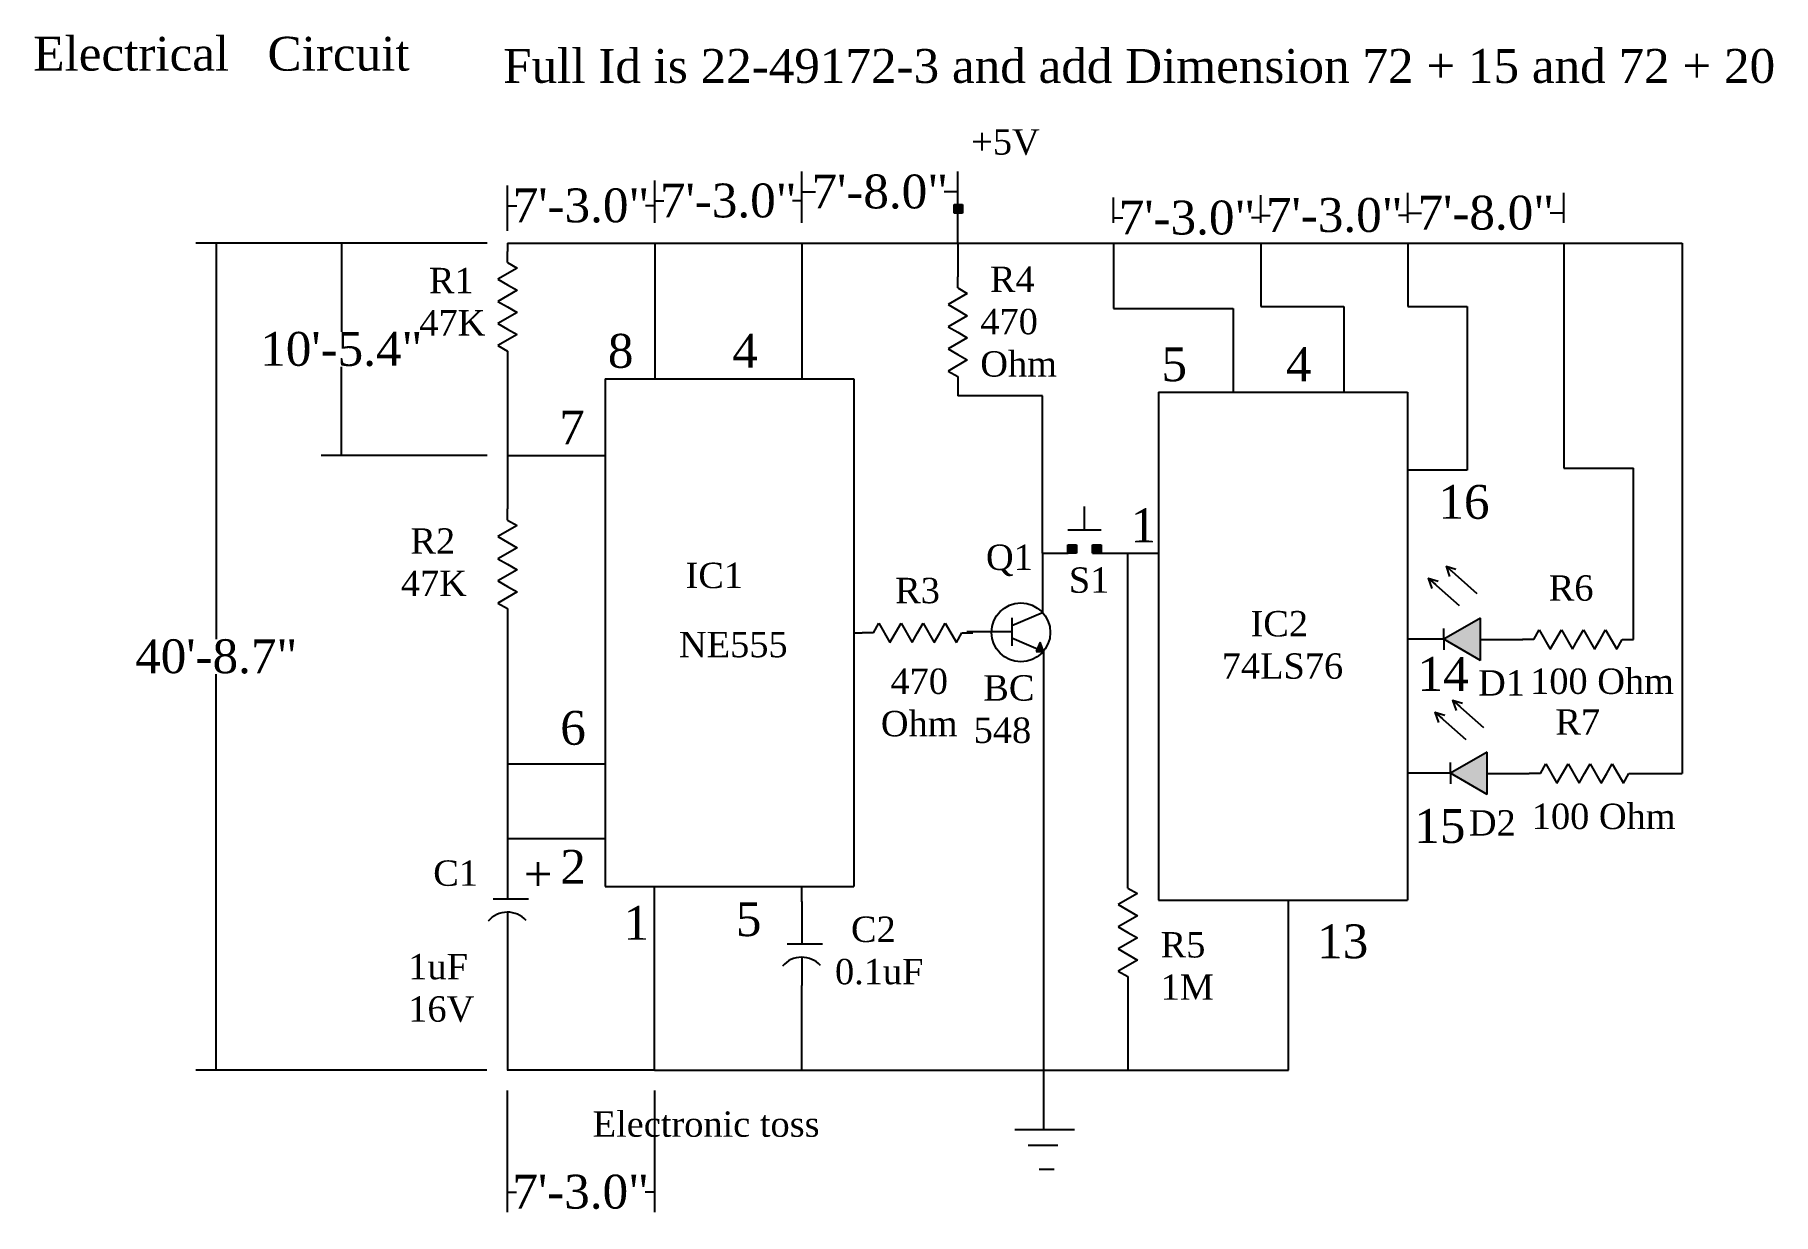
# Model space of a CAD drawing. Header units: inches. Extents: x -784 to 243, y -229 to 467.
import ezdxf

# ---------------------------------------------------------------- set-up
doc = ezdxf.new("R2010")
doc.units = ezdxf.units.IN
doc.header["$MEASUREMENT"] = 0
doc.styles.get("Standard").update_dxf_attribs({"font": 'times.ttf', "height": 20})
doc.dimstyles.get("Standard").update_dxf_attribs({"dimtxt": 24, "dimasz": 0.5, "dimexe": 12, "dimexo": 12, "dimgap": 0.09, "dimtad": 0, "dimtih": 1, "dimtoh": 1, "dimdec": 1, "dimzin": 0, "dimdsep": 46, "dimlunit": 3, "dimtxsty": 'Standard', "dimblk": 'ARCHTICK', "dimcen": 0.09, "dimadec": 0, "dimazin": 0, "dimtfac": 1, "dimtdec": 1, "dimtofl": 0, "dimtmove": 0, "dimatfit": 3, "dimldrblk": 'ARCHTICK', "dimfxl": 1, "dimtolj": 1, "dimtzin": 0, "dimarcsym": 0})

# ---------------------------------------------------------------- blocks, each defined once
blk = doc.blocks.new('w')
for p, q in [((67.39, 35.37), (67.39, 32.87)), ((64.39, 33.89), (67.39, 33.89)), ((68.32, 33.89), (70.32, 33.89))]:
    blk.add_line(p, q)
blk.add_arc((70.12, 33.89), 1.8, 132.3723, 229.1552)
blk = doc.blocks.new('vc')
h = blk.add_hatch(color=256)
h.paths.add_polyline_path([(78.28, 27.01), (78.05, 27.61), (77.87, 27.19)])
h.paths.add_polyline_path([(78.28, 27.01), (77.87, 27.19), (77.78, 26.99)])
for p, q in [((76.17, 28.73), (78.21, 29.6)), ((76.17, 29.25), (76.17, 27.37)), ((76.17, 28.31), (73.17, 28.31)), ((76.17, 27.92), (78.28, 27.01)), ((78.05, 27.61), (77.78, 26.99)), ((77.78, 26.99), (78.28, 27.01)), ((78.28, 27.01), (78.05, 27.61))]:
    blk.add_line(p, q)
blk.add_circle((76.77, 28.27), 1.96)
blk = doc.blocks.new('a')
for p, q in [((65.28, 22.63), (64.28, 22.63)), ((65.28, 22.63), (65.78, 23.5)), ((65.78, 23.5), (66.78, 21.76)), ((66.78, 21.76), (67.28, 22.63)), ((67.28, 22.63), (67.78, 23.5)), ((67.78, 23.5), (68.78, 21.76)), ((68.78, 21.76), (69.28, 22.63)), ((69.28, 22.63), (69.78, 23.5)), ((69.78, 23.5), (70.78, 21.76)), ((70.78, 21.76), (71.28, 22.63)), ((71.28, 22.63), (71.78, 23.5)), ((71.78, 23.5), (72.78, 21.76)), ((72.78, 21.76), (73.28, 22.63)), ((73.28, 22.63), (74.28, 22.63))]:
    blk.add_line(p, q)
blk = doc.blocks.new('cvbkssd')
for p, q in [((371.6, 298.1), (374.1, 298.1)), ((371.6, 295.6), (371.6, 298.1)), ((374.1, 298.1), (376.6, 298.1)), ((376.6, 298.1), (376.6, 295.6)), ((371.6, 293.1), (371.6, 295.6)), ((374.1, 293.1), (371.6, 293.1)), ((376.6, 293.1), (374.1, 293.1)), ((376.6, 295.6), (376.6, 293.1))]:
    blk.add_line(p, q)
blk = doc.blocks.new('dfgh')
blk.add_hatch(color=256).paths.add_polyline_path([(371.6, 295.6), (371.6, 293.1), (374.1, 293.1), (376.6, 293.1), (376.6, 295.6), (376.6, 298.1), (374.1, 298.1), (371.6, 298.1)])
blk.add_blockref('cvbkssd', (0, 0))
blk = doc.blocks.new('_ArchTick')
at = {"color": 0, "linetype": 'ByBlock', "const_width": 0.15}
blk.add_lwpolyline([(-0.5, -0.5), (0.5, 0.5)], dxfattribs=at)
blk = doc.blocks.new('*D18')
at = {"color": 0, "lineweight": -2}
for p, q in [((-504.9, 351.6), (-504.9, 378.4)), ((-417.9, 356.3), (-417.9, 378.4)), ((-504.9, 366.4), (-499.4, 366.4)), ((-417.9, 366.4), (-423.4, 366.4))]:
    blk.add_line(p, q, dxfattribs=at)
at = {"layer": 'Defpoints', "color": 0}
for p in [(-417.9, 366.4), (-504.9, 339.6), (-417.9, 344.3)]:
    blk.add_point(p, dxfattribs=at)
at = {"color": 0, "lineweight": -2, "xscale": 0.5, "yscale": 0.5, "zscale": 0.5, "rotation": 180}
blk.add_blockref('_ArchTick', (-504.9, 366.4), dxfattribs=at)
at = {"color": 0, "lineweight": -2, "xscale": 0.5, "yscale": 0.5, "zscale": 0.5}
blk.add_blockref('_ArchTick', (-417.9, 366.4), dxfattribs=at)
at = {"color": 0, "insert": (-461.4, 366.4), "char_height": 20, "attachment_point": 5}
blk.add_mtext('\\A1;7\'-3.0"', dxfattribs=at)
blk = doc.blocks.new('*D19')
at = {"color": 0, "lineweight": -2}
for p, q in [((-417.9, 356.3), (-417.9, 381.3)), ((-330.9, 356.3), (-330.9, 381.3)), ((-417.9, 369.3), (-412.4, 369.3)), ((-330.9, 369.3), (-336.4, 369.3))]:
    blk.add_line(p, q, dxfattribs=at)
at = {"layer": 'Defpoints', "color": 0}
for p in [(-330.9, 369.3), (-417.9, 344.3), (-330.9, 344.3)]:
    blk.add_point(p, dxfattribs=at)
at = {"color": 0, "lineweight": -2, "xscale": 0.5, "yscale": 0.5, "zscale": 0.5, "rotation": 180}
blk.add_blockref('_ArchTick', (-417.9, 369.3), dxfattribs=at)
at = {"color": 0, "lineweight": -2, "xscale": 0.5, "yscale": 0.5, "zscale": 0.5}
blk.add_blockref('_ArchTick', (-330.9, 369.3), dxfattribs=at)
at = {"color": 0, "insert": (-374.4, 369.3), "char_height": 20, "attachment_point": 5}
blk.add_mtext('\\A1;7\'-3.0"', dxfattribs=at)
blk = doc.blocks.new('*D20')
at = {"color": 0, "lineweight": -2}
for p, q in [((-330.9, 356.3), (-330.9, 386.6)), ((-238.9, 356.3), (-238.9, 386.6)), ((-330.9, 374.6), (-322.9, 374.6)), ((-238.9, 374.6), (-246.9, 374.6))]:
    blk.add_line(p, q, dxfattribs=at)
at = {"layer": 'Defpoints', "color": 0}
for p in [(-238.9, 374.6), (-330.9, 344.3), (-238.9, 344.3)]:
    blk.add_point(p, dxfattribs=at)
at = {"color": 0, "lineweight": -2, "xscale": 0.5, "yscale": 0.5, "zscale": 0.5, "rotation": 180}
blk.add_blockref('_ArchTick', (-330.9, 374.6), dxfattribs=at)
at = {"color": 0, "lineweight": -2, "xscale": 0.5, "yscale": 0.5, "zscale": 0.5}
blk.add_blockref('_ArchTick', (-238.9, 374.6), dxfattribs=at)
at = {"color": 0, "insert": (-284.9, 374.6), "char_height": 20, "attachment_point": 5}
blk.add_mtext('\\A1;7\'-8.0"', dxfattribs=at)
blk = doc.blocks.new('*D21')
at = {"color": 0, "lineweight": -2}
for p, q in [((-146.9, 356.3), (-146.9, 371.2)), ((-59.9, 356.3), (-59.9, 371.2)), ((-146.9, 359.2), (-141.4, 359.2)), ((-59.9, 359.2), (-65.4, 359.2))]:
    blk.add_line(p, q, dxfattribs=at)
at = {"layer": 'Defpoints', "color": 0}
for p in [(-59.9, 359.2), (-146.9, 344.3), (-59.9, 344.3)]:
    blk.add_point(p, dxfattribs=at)
at = {"color": 0, "lineweight": -2, "xscale": 0.5, "yscale": 0.5, "zscale": 0.5, "rotation": 180}
blk.add_blockref('_ArchTick', (-146.9, 359.2), dxfattribs=at)
at = {"color": 0, "lineweight": -2, "xscale": 0.5, "yscale": 0.5, "zscale": 0.5}
blk.add_blockref('_ArchTick', (-59.9, 359.2), dxfattribs=at)
at = {"color": 0, "insert": (-103.4, 359.2), "char_height": 20, "attachment_point": 5}
blk.add_mtext('\\A1;7\'-3.0"', dxfattribs=at)
blk = doc.blocks.new('*D22')
at = {"color": 0, "lineweight": -2}
for p, q in [((-59.9, 356.3), (-59.9, 372.7)), ((27.1, 356.3), (27.1, 372.7)), ((-59.9, 360.7), (-54.4, 360.7)), ((27.1, 360.7), (21.6, 360.7))]:
    blk.add_line(p, q, dxfattribs=at)
at = {"layer": 'Defpoints', "color": 0}
for p in [(27.1, 360.7), (-59.9, 344.3), (27.1, 344.3)]:
    blk.add_point(p, dxfattribs=at)
at = {"color": 0, "lineweight": -2, "xscale": 0.5, "yscale": 0.5, "zscale": 0.5, "rotation": 180}
blk.add_blockref('_ArchTick', (-59.9, 360.7), dxfattribs=at)
at = {"color": 0, "lineweight": -2, "xscale": 0.5, "yscale": 0.5, "zscale": 0.5}
blk.add_blockref('_ArchTick', (27.1, 360.7), dxfattribs=at)
at = {"color": 0, "insert": (-16.4, 360.7), "char_height": 20, "attachment_point": 5}
blk.add_mtext('\\A1;7\'-3.0"', dxfattribs=at)
blk = doc.blocks.new('*D23')
at = {"color": 0, "lineweight": -2}
for p, q in [((27.1, 356.3), (27.1, 374.1)), ((119.1, 356.3), (119.1, 374.1)), ((27.1, 362.1), (35.1, 362.1)), ((119.1, 362.1), (111.1, 362.1))]:
    blk.add_line(p, q, dxfattribs=at)
at = {"layer": 'Defpoints', "color": 0}
for p in [(119.1, 362.1), (27.1, 344.3), (119.1, 344.3)]:
    blk.add_point(p, dxfattribs=at)
at = {"color": 0, "lineweight": -2, "xscale": 0.5, "yscale": 0.5, "zscale": 0.5, "rotation": 180}
blk.add_blockref('_ArchTick', (27.1, 362.1), dxfattribs=at)
at = {"color": 0, "lineweight": -2, "xscale": 0.5, "yscale": 0.5, "zscale": 0.5}
blk.add_blockref('_ArchTick', (119.1, 362.1), dxfattribs=at)
at = {"color": 0, "insert": (73.1, 362.1), "char_height": 20, "attachment_point": 5}
blk.add_mtext('\\A1;7\'-8.0"', dxfattribs=at)
blk = doc.blocks.new('*D24')
at = {"color": 0, "lineweight": -2}
for p, q in [((-516.9, 344.3), (-615, 344.3)), ((-603, 344.3), (-603, 291.9)), ((-603, 218.9), (-603, 271.3)), ((-516.9, 218.9), (-615, 218.9))]:
    blk.add_line(p, q, dxfattribs=at)
at = {"layer": 'Defpoints', "color": 0}
for p in [(-504.9, 344.3), (-603, 218.9), (-504.9, 218.9)]:
    blk.add_point(p, dxfattribs=at)
at = {"color": 0, "lineweight": -2, "xscale": 0.5, "yscale": 0.5, "zscale": 0.5}
for p, rotation in [((-603, 344.3), 90), ((-603, 218.9), 270)]:
    blk.add_blockref('_ArchTick', p, dxfattribs=dict(at, rotation=rotation))
at = {"color": 0, "insert": (-603, 281.6), "char_height": 20, "attachment_point": 5}
blk.add_mtext('\\A1;10\'-5.4"', dxfattribs=at)
blk = doc.blocks.new('*D25')
at = {"color": 0, "lineweight": -2}
for p, q in [((-516.9, 344.3), (-688.9, 344.3)), ((-676.9, 344.3), (-676.9, 110.3)), ((-676.9, -144.3), (-676.9, 89.7)), ((-517.1, -144.3), (-688.9, -144.3))]:
    blk.add_line(p, q, dxfattribs=at)
at = {"layer": 'Defpoints', "color": 0}
for p in [(-504.9, 344.3), (-676.9, -144.3), (-505.1, -144.3)]:
    blk.add_point(p, dxfattribs=at)
at = {"color": 0, "lineweight": -2, "xscale": 0.5, "yscale": 0.5, "zscale": 0.5}
for p, rotation in [((-676.9, 344.3), 90), ((-676.9, -144.3), 270)]:
    blk.add_blockref('_ArchTick', p, dxfattribs=dict(at, rotation=rotation))
at = {"color": 0, "insert": (-676.9, 100), "char_height": 20, "attachment_point": 5}
blk.add_mtext('\\A1;40\'-8.7"', dxfattribs=at)
blk = doc.blocks.new('*D26')
at = {"color": 0, "lineweight": -2}
for p, q in [((-505.1, -156.3), (-505.1, -228.3)), ((-418.1, -156.3), (-418.1, -228.3)), ((-505.1, -216.3), (-499.6, -216.3)), ((-418.1, -216.3), (-423.6, -216.3))]:
    blk.add_line(p, q, dxfattribs=at)
at = {"layer": 'Defpoints', "color": 0}
for p in [(-505.1, -144.3), (-418.1, -144.3), (-418.1, -216.3)]:
    blk.add_point(p, dxfattribs=at)
at = {"color": 0, "lineweight": -2, "xscale": 0.5, "yscale": 0.5, "zscale": 0.5, "rotation": 180}
blk.add_blockref('_ArchTick', (-505.1, -216.3), dxfattribs=at)
at = {"color": 0, "lineweight": -2, "xscale": 0.5, "yscale": 0.5, "zscale": 0.5}
blk.add_blockref('_ArchTick', (-418.1, -216.3), dxfattribs=at)
at = {"color": 0, "insert": (-461.6, -216.3), "char_height": 20, "attachment_point": 5}
blk.add_mtext('\\A1;7\'-3.0"', dxfattribs=at)
blk = doc.blocks.new('f')
blk.add_hatch(color=256).paths.add_polyline_path([(79.308, 27.248), (81.034, 28.238), (79.308, 29.248), (79.308, 28.248)])
for p, q in [((79.308, 29.248), (79.308, 28.248)), ((79.308, 29.248), (81.034, 28.238)), ((79.308, 28.248), (77.308, 28.248)), ((79.308, 28.248), (79.308, 27.248)), ((79.308, 27.248), (81.034, 28.238)), ((81.034, 28.238), (81.034, 28.738)), ((81.034, 28.238), (81.034, 27.738))]:
    blk.add_line(p, q)
blk = doc.blocks.new('tr')
for p, q in [((82.613, 30.388), (81.132, 31.695)), ((81.132, 31.695), (81.472, 31.396)), ((81.132, 31.695), (81.302, 31.203)), ((81.132, 31.695), (81.604, 31.546)), ((81.775, 29.82), (80.294, 31.128)), ((80.294, 31.128), (80.633, 30.828)), ((80.294, 31.128), (80.464, 30.636)), ((80.294, 31.128), (80.766, 30.978))]:
    blk.add_line(p, q)
at = {"rotation": 180}
blk.add_blockref('f', (162.069, 56.476), dxfattribs=at)
blk = doc.blocks.new('u')
for p, q in [((76.997, 36.708), (76.997, 34.708)), ((76.033, 34.707), (78.033, 34.707)), ((76.478, 34.189), (77.478, 34.189)), ((76.849, 33.374), (77.349, 33.374))]:
    blk.add_line(p, q)

msp = doc.modelspace()

# ---------------------------------------------------------------- linework, layer by layer
for p, q in [((-238.91, 344.32), (-238.91, 364.32)), ((-504.91, 344.32), (-417.91, 344.32)), ((-504.91, 344.32), (-504.91, 339.32)), ((-417.91, 344.32), (-330.91, 344.32)), ((-417.91, 344.32), (-417.91, 264.12)), ((-330.91, 344.32), (-238.91, 344.32)), ((-330.91, 344.32), (-330.91, 264.12)), ((-238.91, 344.32), (-146.91, 344.32)), ((-238.91, 344.32), (-238.91, 324.32)), ((-146.91, 344.32), (-59.91, 344.32)), ((-146.91, 344.32), (-146.91, 305.59)), ((-59.91, 344.32), (27.09, 344.32)), ((-59.91, 344.32), (-59.91, 306.85)), ((27.09, 344.32), (119.09, 344.32)), ((27.09, 344.32), (27.09, 306.85)), ((119.09, 344.32), (119.09, 211.34)), ((119.09, 344.32), (189.09, 344.32)), ((189.09, 344.32), (189.09, 31.01)), ((-146.91, 305.59), (-76.2, 305.59)), ((-76.2, 305.59), (-76.2, 256.22)), ((-59.91, 306.85), (-10.8, 306.85)), ((-10.8, 306.85), (-10.8, 256.22)), ((27.09, 306.85), (62.15, 306.85)), ((62.15, 306.85), (62.15, 210.08)), ((-504.86, 274.23), (-504.86, 192.23)), ((-447.25, 264.12), (-300.25, 264.12)), ((-447.25, 264.12), (-447.25, -35.88)), ((-300.25, 264.12), (-300.25, -35.88)), ((-238.91, 258.93), (-238.91, 254.14)), ((-188.8, 254.14), (-238.91, 254.14)), ((-188.8, 161.07), (-188.8, 254.14)), ((-120.23, 256.22), (26.77, 256.22)), ((-120.23, 256.22), (-120.23, -43.78)), ((26.77, 256.22), (26.77, -43.78)), ((-504.86, 218.88), (-447.25, 218.88)), ((62.15, 210.08), (26.77, 210.08)), ((119.09, 211.34), (160.24, 211.34)), ((160.24, 110.18), (160.24, 211.34)), ((-504.86, 192.23), (-504.86, 187.23)), ((-163.99, 174.89), (-163.99, 188.71)), ((-173.8, 174.89), (-154.19, 174.89)), ((-188.8, 161.07), (-173.8, 161.07)), ((-188.8, 161.07), (-188.8, 126.11)), ((-159.22, 161.07), (-120.23, 161.07)), ((-138.45, -30.21), (-138.45, 161.07)), ((-504.86, 121.85), (-504.86, 21.85)), ((-300.25, 114.12), (-295.25, 114.12)), ((-188.17, 103.17), (-188.17, -144.34)), ((48.34, 110.3), (26.77, 110.3)), ((-504.86, 36.7), (-447.25, 36.7)), ((52.28, 31.13), (26.77, 31.13)), ((164.17, 31.01), (189.09, 31.01)), ((-504.86, 21.85), (-504.86, -18.15)), ((-504.86, -7.36), (-447.25, -7.36)), ((-447.25, -35.88), (-300.25, -35.88)), ((-418.06, -144.34), (-418.06, -35.88)), ((-331.02, -44.77), (-331.02, -35.88)), ((-120.23, -43.78), (26.77, -43.78)), ((-43.5, -144.34), (-43.5, -43.78)), ((-504.86, -67.72), (-504.86, -144.34)), ((-331.06, -144.34), (-331.06, -94.34)), ((-138.45, -95.59), (-138.45, -144.34)), ((-418.06, -144.34), (-505.06, -144.34)), ((-418.06, -144.34), (-331.06, -144.34)), ((-331.06, -144.34), (-239.06, -144.34)), ((-239.06, -144.34), (-193.06, -144.34)), ((-193.06, -144.34), (-147.06, -144.34)), ((-147.06, -144.34), (-43.5, -144.34))]:
    msp.add_line(p, q)
msp.add_point((-173.8, 161.07))
msp.add_point((-173.8, 161.07))

# ---------------------------------------------------------------- block references
for p in [(-612.6, 69), (-545.36, -131.99), (-530.78, -131.99)]:
    msp.add_blockref('dfgh', p)
at = {"rotation": 270}
for name, p, xscale, yscale, zscale in [('a', (-652.91, 759.71), 6.539752622949891, 6.539752622949891, 6.539752622949663), ('a', (-386.91, 744.71), 6.539752622949891, 6.539752622949891, 6.539752622949663), ('a', (-652.86, 607.63), 6.539752622949891, 6.539752622949891, 6.539752622949663), ('w', (-788.15, 520.07), 8.35849574832082, 8.35849574832082, 8.358495748320934), ('a', (-286.45, 390.19), 6.539752622949891, 6.539752622949891, 6.539752622949663), ('w', (-614.31, 493.45), 8.35849574832082, 8.35849574832082, 8.358495748320934)]:
    msp.add_blockref(name, p, dxfattribs=dict(at, xscale=xscale, yscale=yscale, zscale=zscale))
for name, p, xscale, yscale, zscale in [('tr', (-963.08, -242.15), 12.4814811928303, 12.48148119282905, 12.48148119282863), ('vc', (-882.54, -136.45), 8.87020227481662, 8.87020227481662, 8.870202274815956), ('a', (-715.64, -33.88), 6.539752622949891, 6.539752622949891, 6.539752622949663), ('a', (-325.54, -37.82), 6.539752622949891, 6.539752622949891, 6.539752622949663), ('tr', (-959.15, -321.32), 12.4814811928303, 12.48148119282905, 12.48148119282863), ('a', (-321.61, -116.99), 6.539752622949891, 6.539752622949891, 6.539752622949663), ('u', (-1539.54, -788.59), 17.55098461124408, 17.55098461124362, 17.5509846112439)]:
    msp.add_blockref(name, p, dxfattribs=dict(xscale=xscale, yscale=yscale, zscale=zscale))

# ---------------------------------------------------------------- texts
at = {"attachment_point": 1}
for s, insert, char_height, width in [(' Electrical   Circuit', (-792.53, 466.21), 20, 257.5998), ('Full Id is 22-49172-3 and add Dimension 72 + 15 and 72 + 20', (-507.44, 458.98), 20, 736.6196), ('+5V', (-230.91, 411.6), 15, 80.9179), ('  R1\\P 47K', (-562.61, 329.71), 15, 69.341), ('  R4\\P 470\\P Ohm', (-231.2, 330.45), 15, 69.341), ('8', (-445.54, 290.65), 20, 112.3965), ('4', (-372.04, 290.65), 20, 112.3965), ('5', (-118.52, 282.74), 20, 112.3965), ('4', (-45.02, 282.74), 20, 112.3965), ('7', (-474.34, 245.4), 20, 112.3965), ('16', (45.07, 201.43), 20, 112.3965), ('1', (-136.74, 187.59), 20, 112.3965), ('  R2\\P 47K', (-573.53, 175.81), 15, 69.341), ('  {\\H0.75x;Q1}', (-237.31, 166.21), 20, 57.5661), ('IC1', (-399.67, 155.5), 15, 90.2741), ('  {\\H0.75x;R3}', (-290.95, 146.58), 20, 69.341), ('S1', (-173.22, 152.74), 15, 82.4242), ('  {\\H0.75x;R6}', (95.15, 148.05), 20, 69.341), ('   IC2\\P74LS76', (-82.93, 126.96), 15, 105.9739), ('NE555', (-403.54, 114.65), 15, 79.8075), ('  470\\P Ohm', (-289.95, 92.94), 15, 69.341), ('14', (32.77, 99.78), 20, 112.3965), ('100 Ohm', (99.26, 92.96), 15, 125.5987), (' BC\\P548', (-229.46, 89.02), 15, 64.1077), ('D1', (68.53, 92), 15, 62.6472), ('6', (-473.68, 67.95), 20, 112.3965), ('  {\\H0.75x;R7}', (99.08, 68.87), 20, 69.341), ('100 Ohm', (100.24, 13.15), 15, 125.5987), ('15', (30.83, 9.96), 20, 112.3965), ('D2', (63.07, 9.29), 15, 62.6472), ('C1', (-548.73, -20.39), 15, 82.9154), ('2', (-473.68, -14.18), 20, 112.3965), ('+', (-495.29, -18.55), 20, 143.7201), ('1', (-436.26, -47.29), 20, 112.3965), ('5', (-369.93, -45.09), 20, 112.3965), ('  {\\H0.75x;C2\\P 0.1uF}', (-317.04, -53.57), 20, 119.0571), ('13', (-26.55, -58.18), 20, 112.3965), ('  R5\\P  1M', (-130.34, -62.74), 15, 69.341), ('1uF\\P16V', (-563.47, -75.66), 15, 92.1283), ('Electronic toss', (-454.53, -168.66), 15, 243.3475)]:
    msp.add_mtext(s, dxfattribs=dict(at, insert=insert, char_height=char_height, width=width))

# ---------------------------------------------------------------- dimensions: what is measured, and where the dimension line sits
for base, p1, p2, picture, middle in [((-330.91, 369.33), (-417.91, 344.32), (-330.91, 344.32), '*D19', (-374.41, 369.33)), ((-238.91, 374.57), (-330.91, 344.32), (-238.91, 344.32), '*D20', (-284.91, 374.57)), ((-417.9085, 366.4365), (-504.8587, 339.6166), (-417.9085, 344.317), '*D18', (-461.3836, 366.4365)), ((-59.91, 359.21), (-146.91, 344.32), (-59.91, 344.32), '*D21', (-103.41, 359.21)), ((27.09, 360.65), (-59.91, 344.32), (27.09, 344.32), '*D22', (-16.41, 360.65)), ((119.09, 362.1), (27.09, 344.32), (119.09, 344.32), '*D23', (73.09, 362.1)), ((-418.06, -216.3), (-505.06, -144.34), (-418.06, -144.34), '*D26', (-461.56, -216.3))]:
    dim = msp.add_linear_dim(base=base, p1=p1, p2=p2, dimstyle='Standard')
    dim.commit()
    dim.dimension.update_dxf_attribs({"geometry": picture, "text_midpoint": middle})
for base, p2, picture, middle in [((-676.86, -144.34), (-505.06, -144.34), '*D25', (-676.86, 99.99)), ((-602.95, 218.88), (-504.91, 218.88), '*D24', (-602.95, 281.6))]:
    dim = msp.add_linear_dim(base=base, p1=(-504.91, 344.32), p2=p2, angle=90, dimstyle='Standard')
    dim.commit()
    dim.dimension.update_dxf_attribs({"geometry": picture, "text_midpoint": middle})

doc.saveas('drawing.dxf')
